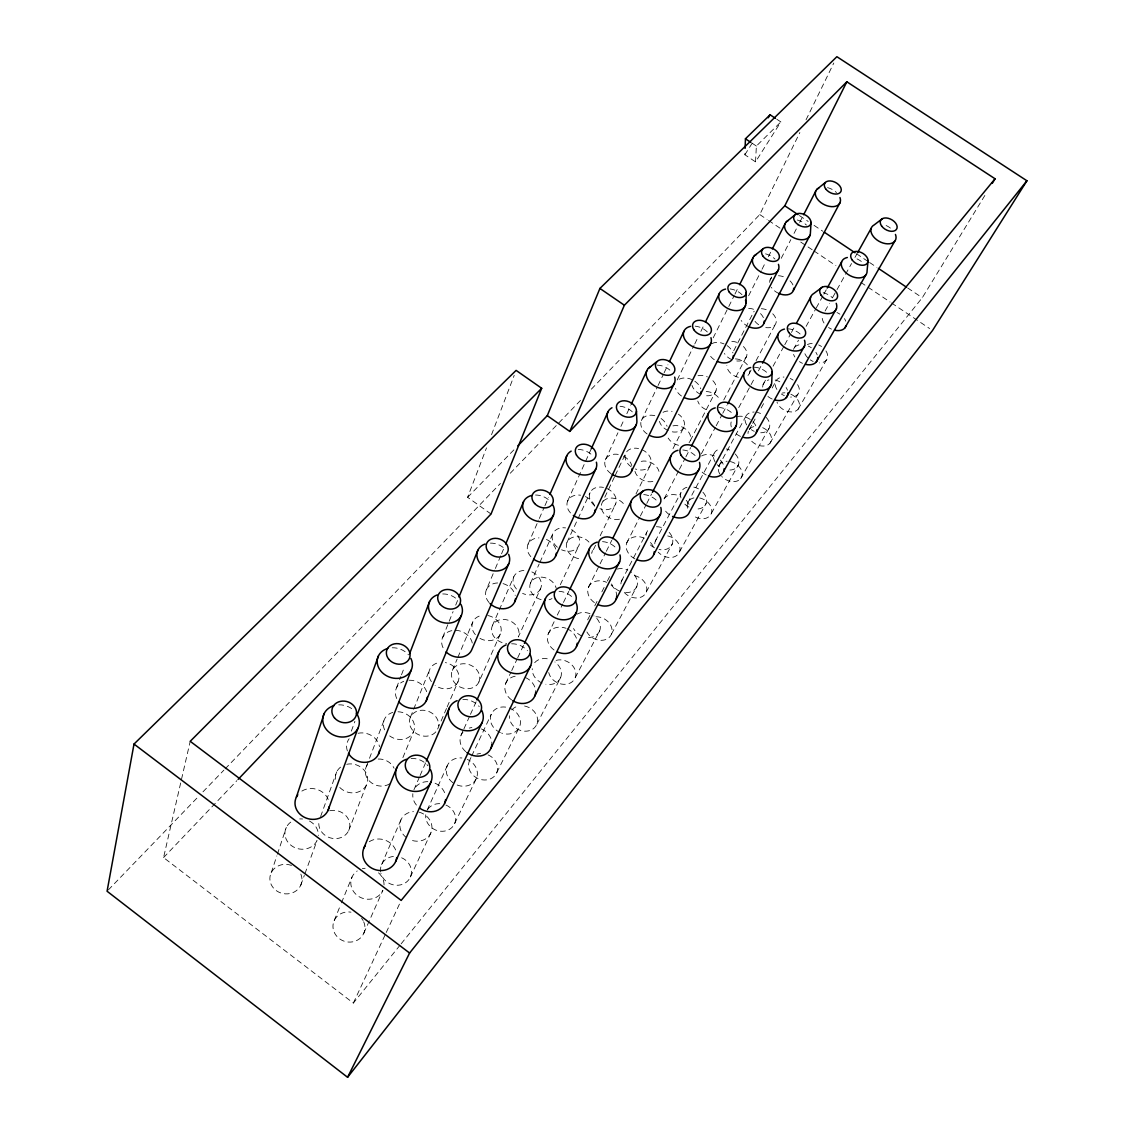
<?xml version="1.0" encoding="UTF-8"?>
<svg xmlns="http://www.w3.org/2000/svg" width="1134" height="1134" viewBox="0 0 1134 1134"><rect width="100%" height="100%" fill="white"/><g stroke="black" fill="none" stroke-linecap="round" stroke-linejoin="round"><path stroke-width="0.75" stroke-dasharray="5 3.75" d="M776.818 119.254L780.858 121.919L755.528 161.864L744.868 154.763L745.038 149.971M755.528 161.864L756.378 146.059L780.858 121.919M400.018 945.217L353.354 1003.066L163.565 857.587L190.214 741.31M271.224 872.726L276.809 855.943M277.362 854.256L286.307 827.395M320.61 816.579L336.699 771.885M351.37 731.118L354.899 721.295M300.694 885.37L304.323 875.42M304.918 873.761L317.01 840.606A16.783 15.082 12.9 0 1 291.31 845.567A16.783 15.082 12.9 0 1 291.665 821.484M491.036 514.014L467.619 497.302L486.514 447.859M491.546 434.662L514.212 375.34M366.353 766.471L384.454 719.268M396.517 687.785L400.883 676.403M401.507 674.773L404.625 666.636M348.691 830.584L366.551 784.756M410.409 717.255L412.989 710.876M413.641 709.274L429.772 669.329M442.657 637.436L453.09 611.595M455.698 605.145L457.654 600.297M334.176 920.61L340.781 904.464M341.447 902.848L352.022 877.036M402.896 757.611L413.499 731.841M452.367 670.407L457.144 659.081M457.824 657.465L472.835 621.886M489.108 602.593A15.394 12.417 23.1 0 1 486.429 589.666L494.679 570.104M495.374 568.474L500.874 555.447M501.554 553.817L504.304 547.311M437.639 729.049L446.484 708.495M447.165 706.921L458.051 681.619A15.422 12.928 21.6 0 0 445.378 662.568M381.605 864.562L400.926 819.854M419.41 777.116L413.839 789.987A16.769 14.728 23 0 1 430.906 781.936M420.104 775.5L425.675 762.629M492.354 625.741L498.577 611.51M499.272 609.936L513.815 576.738A14.657 11.709 24 0 1 524.56 570.416M528.047 544.221L538.622 520.095M539.33 518.493L544.249 507.224M544.958 505.622L548.487 497.571M363.787 933.296L382.881 890.289A16.797 15.337 19.8 0 1 357.423 895.576A16.797 15.337 19.8 0 1 357.238 870.955M478.917 681.945A14.473 12.105 22.7 0 0 463.14 663.744A14.473 12.105 22.7 0 0 454.791 682.994A14.473 12.105 22.7 0 0 478.917 681.945L500.392 633.878M447.264 765.677L426.639 811.349A15.281 13.509 24.4 0 1 440.842 803.722M461.028 735.229L463.196 730.409M463.934 728.808L469.731 715.951M470.454 714.349L476.266 701.507M530.514 583.117L539.16 563.995M539.883 562.407L552.839 533.731A14.317 11.17 24.8 0 1 565.554 527.891M567.652 501.001L591.324 448.653M531.86 571.905A14.657 11.709 24 0 1 540.663 588.518L518.266 637.024A14.132 11.553 23.9 0 0 507.89 620.1A14.132 11.553 23.9 0 0 491.561 629.101A14.132 11.553 23.9 0 0 506.643 643.432M410.423 876.951L430.92 832.781M566.972 542.392L590.077 492.709M605.372 459.837L617.945 432.791M620.908 426.427L623.87 420.062M626.833 413.697L630.532 405.745M353.354 1003.066L385.489 934.076M386.24 932.474L401.181 900.396M469.448 760.772L470.95 757.569M471.701 755.967L491.22 714.292M505.721 683.334L510.966 672.164M511.717 670.563L516.948 659.378M517.699 657.791L523.681 645.005M560.324 584.69L579.063 545.199M614.472 476.946L601.828 503.453A13.211 10.093 26 0 0 605.754 515.417A13.211 10.093 26 0 0 619.802 519.159M615.209 475.387L625.628 453.557A13.665 10.178 26 0 1 638.57 448.54M641.348 420.572L657.295 387.119M658.06 385.517L663.376 374.362M664.127 372.774L667.926 364.808M454.691 823.454L476.45 778.307A15.89 13.778 24.5 0 0 467.222 759.369M548.133 634.104L554.271 621.432M557.333 615.096L562.691 604.011M563.456 602.423L568.814 591.338M595.563 545.27L591.693 553.222A13.495 10.546 25.4 0 0 592.302 550.5M600.198 535.73L615.663 503.935M677.225 379.947L694.008 345.501M694.773 343.942L697.821 337.677M700.869 331.411L704.682 323.587M591.367 389.16L759.766 214.567L799.867 132.48M806.033 119.85L833.802 63.008M588.433 587.341L599.333 565.384M600.113 563.811L605.556 552.839M606.336 551.28L611.779 540.294M496.791 772.608L519.627 726.611M713.201 337.847L734.18 295.634M734.96 294.06L738.844 286.25M636.004 493.942L650.618 464.543M748.638 295.776L761.268 270.799M762.048 269.24L765.209 262.989M768.37 256.752L771.531 250.501M673.001 448.625L684.029 426.88A13.353 9.738 26.4 0 0 678.401 414.165M587.653 619.859L590.02 615.195M594.755 605.868L597.122 601.204M601.856 591.877L604.224 587.214M607.385 581.005L609.752 576.341M626.762 542.846L639.59 517.6M640.384 516.027L645.997 504.984M646.791 503.411L651.596 493.942M536.864 724.201L560.664 677.494A15.096 12.446 26.5 0 0 554.895 661.944M733.712 350.803L753.061 313.14A12.531 8.562 27.2 0 1 754.223 311.226M770.029 280.112L771.63 276.994M781.241 258.311L790.837 239.628M794.027 233.406L798.832 224.064M799.64 222.505L802.829 216.268M690.308 440.658L715.979 390.861M621.446 581.161L646.621 532.611M678.6 470.908L663.277 500.463A14.373 10.83 27.8 0 1 680.216 496.111M679.394 469.348L685.049 458.462M685.857 456.903L690.691 447.576M575.236 677.707L599.688 630.788A14.728 11.836 27.1 0 0 593.876 615.819M723.747 399.99L746.597 356.36M655.282 541.187L681.052 492.34M701.379 453.813L715.37 427.305M716.192 425.746L721.961 414.817M722.783 413.258L726.894 405.462M749.432 373.157L751.091 370.038M756.066 360.697L775.925 323.275M611.481 634.048L636.869 586.292A14.388 11.283 27.6 0 0 631.014 571.89M687.658 502.929L713.952 453.869M738.716 407.673L755.173 376.984M758.462 370.846L761.75 364.709M646.267 592.005L672.306 543.866M718.673 466.287L745.435 417.071M763.069 384.624L765.578 380.018M773.09 366.211L783.934 346.253M784.771 344.722L790.611 333.977M791.447 332.432L794.792 326.294M679.549 551.819L706.142 503.368M749.262 429.602L751.799 424.981M752.65 423.436L756.052 417.284M761.141 408.027L764.529 401.875M772.169 387.998L775.557 381.846M793.446 349.371L798.52 340.157M806.118 326.365L815.417 309.483M816.253 307.952L823.015 295.69M823.865 294.16L826.388 289.553M711.387 513.348L738.475 464.671M825.098 311.014L829.365 303.359M832.767 297.236L836.183 291.112M837.034 289.581L851.535 263.542M854.951 257.418L856.666 254.356M740.686 478.619L769.405 427.66M769.986 443.21L797.868 394.263M798.109 409.232L826.303 360.215M401.138 943.828L922.282 297.746L985.843 193.843M744.868 154.763L753.274 141.438M163.565 857.587L236.878 780.674M108.311 889.963L198.039 796.947M202.958 791.844L223.852 770.184M225.085 768.909L500.42 483.453M510.243 473.261L581.544 399.352M467.619 497.302L514.184 449.574M752.281 143.323L756.378 146.059M799.427 215.573L808.202 221.456M814.056 225.368L822.83 231.237M856.468 253.732L868.162 261.557M869.636 262.535L876.936 267.426M907.654 287.965L922.282 297.746M759.766 214.567L767.094 219.486M768.554 220.464L780.263 228.331M800.76 242.081L812.483 249.934M813.943 250.926L835.9 265.654M860.791 282.352L866.645 286.292M868.12 287.271L890.077 301.998M891.537 302.991L929.611 328.534M487.833 615.521A15.025 12.304 23 0 1 500.562 633.452A15.025 12.304 23 0 1 479.299 637.974M475.373 634.657A15.025 12.304 23 0 1 482.8 615.28M362.327 868.729A16.797 15.337 19.8 0 1 365.148 868.275M378.515 872.811A16.797 15.337 19.8 0 1 384.043 885.101M363.688 921.772A16.117 14.969 18.7 0 1 352.49 941.872A16.117 14.969 18.7 0 1 332.971 927.059A16.117 14.969 18.7 0 1 351.001 912.161M361.576 918.313A16.117 14.969 18.7 0 1 363.093 920.567M419.013 812.142A16.33 14.529 22.8 0 1 431.331 831.676A16.33 14.529 22.8 0 1 410.111 839.727M406.411 837.587A16.33 14.529 22.8 0 1 400.288 821.696A16.33 14.529 22.8 0 1 413.456 811.618M401.649 857.786A15.678 14.218 22.3 0 1 406.114 882.365A15.678 14.218 22.3 0 1 380.911 873.166M380.67 871.918A15.678 14.218 22.3 0 1 393.725 856.439M476.422 778.363A15.89 13.778 24.5 0 1 456.449 784.756M452.835 782.673A15.89 13.778 24.5 0 1 447.023 766.286A15.89 13.778 24.5 0 1 461.935 757.98M445.931 805.041A15.281 13.509 24.4 0 1 455.074 822.448A15.281 13.509 24.4 0 1 437.823 830.754A15.281 13.509 24.4 0 1 425.732 814.779M500.392 732.607A15.493 13.084 25.7 0 1 495.274 709.36A15.493 13.084 25.7 0 1 520.024 719.013A15.493 13.084 25.7 0 1 501.639 733.103M488.045 754.875A14.898 12.857 25.7 0 1 496.267 773.7A14.898 12.857 25.7 0 1 475.812 777.385A14.898 12.857 25.7 0 1 471.205 757.909M476.975 754.153A14.898 12.857 25.7 0 1 480.575 753.515M560.65 677.551A15.096 12.446 26.5 0 1 545.879 684.241M542.123 683.079A15.096 12.446 26.5 0 1 532.229 668.649M534.681 662.695A15.096 12.446 26.5 0 1 550.274 659.52M524.546 706.014A14.544 12.247 26.6 0 1 537.573 721.153A14.544 12.247 26.6 0 1 522.434 730.92A14.544 12.247 26.6 0 1 509.435 715.752M511.859 709.898A14.544 12.247 26.6 0 1 517.388 706.34M599.673 630.83A14.728 11.836 27.1 0 1 585.47 637.138M581.813 635.976A14.728 11.836 27.1 0 1 573.52 628.548M576.724 614.316A14.728 11.836 27.1 0 1 590.559 613.933M556.099 660.399A14.203 11.666 27.2 0 1 574.966 669.499A14.203 11.666 27.2 0 1 566.064 684.241A14.203 11.666 27.2 0 1 548.743 672.575M636.854 586.335A14.388 11.283 27.6 0 1 623.161 592.274M619.603 591.14A14.388 11.283 27.6 0 1 611.467 583.939M617.307 569.055A14.388 11.283 27.6 0 1 627.768 570.048M595.945 616.783A13.877 11.142 27.7 0 1 611.495 627.159A13.877 11.142 27.7 0 1 603.77 640.1A13.877 11.142 27.7 0 1 586.888 631.964M571.394 529.762A14.317 11.17 24.8 0 1 578.836 545.695A14.317 11.17 24.8 0 1 561.585 549.806M557.361 547.212A14.317 11.17 24.8 0 1 552.825 533.76M540.663 588.518A14.657 11.709 24 0 1 522.59 593.422M516.466 589.014A14.657 11.709 24 0 1 513.801 576.767M458.023 681.69A15.422 12.928 21.6 0 1 435.073 685.319M431.402 681.647A15.422 12.928 21.6 0 1 437.696 662.837M398.006 711.755A15.833 13.594 19.7 0 1 413.896 730.82A15.833 13.594 19.7 0 1 389.671 735.923M384.624 729.871A15.833 13.594 19.7 0 1 392.761 712.407M346.721 764.288A16.287 14.317 17 0 1 366.296 773.402A16.287 14.317 17 0 1 359.875 791.334A16.287 14.317 17 0 1 338.811 786.386M335.593 779.242A16.287 14.317 17 0 1 341.773 766.286M299.674 818.946A16.783 15.082 12.9 0 1 302.565 818.989M309.483 821.044A16.783 15.082 12.9 0 1 318.3 835.531M606.917 488.513A13.977 10.66 25.4 0 1 615.819 503.553A13.977 10.66 25.4 0 1 599.914 508.684M594.641 505.707A13.977 10.66 25.4 0 1 590.247 492.326A13.977 10.66 25.4 0 1 603.486 487.407M669.159 532.342A14.047 10.759 27.9 0 1 671.697 545.171A14.047 10.759 27.9 0 1 659.095 549.508M654.516 547.85A14.047 10.759 27.9 0 1 649.697 544.192M646.054 535.404A14.047 10.759 27.9 0 1 650.264 528.331M656.359 526.729A14.047 10.759 27.9 0 1 663.262 528.189M641.915 449.645A13.665 10.178 26 0 1 650.76 464.175A13.665 10.178 26 0 1 635.394 468.994M631.17 466.797A13.665 10.178 26 0 1 625.614 453.586M702.924 492.255A13.736 10.277 28.2 0 1 696.786 509.038M688.933 507.068A13.736 10.277 28.2 0 1 684.199 503.51M680.91 497.925A13.736 10.277 28.2 0 1 687.275 487.152M693.795 487.124A13.736 10.277 28.2 0 1 699.267 489.321M684.015 426.923A13.353 9.738 26.4 0 1 671.512 431.7M668.224 430.622A13.353 9.738 26.4 0 1 659.421 421.38M663.036 412.322A13.353 9.738 26.4 0 1 672.108 411.387M735.201 453.954A13.438 9.823 28.4 0 1 729.46 470.057M719.778 466.882A13.438 9.823 28.4 0 1 717.156 464.642M715.143 462.034A13.438 9.823 28.4 0 1 719.934 448.922M726.27 448.951A13.438 9.823 28.4 0 1 729.545 450.028M712.889 380.684A13.069 9.313 26.7 0 1 715.441 391.981A13.069 9.313 26.7 0 1 703.888 395.412M700.67 394.334A13.069 9.313 26.7 0 1 691.995 385.376M697.991 375.723A13.069 9.313 26.7 0 1 707.389 376.899M766.088 417.312A13.14 9.398 28.6 0 1 760.716 432.777M754.266 431.331A13.14 9.398 28.6 0 1 751.261 429.644M746.696 424.938A13.14 9.398 28.6 0 1 754.153 412.039M757.342 412.422A13.14 9.398 28.6 0 1 760.531 413.485M797.627 384.639A12.871 9.001 28.7 0 1 790.625 397.084M784.345 395.653A12.871 9.001 28.7 0 1 781.397 394.008M776.889 389.43A12.871 9.001 28.7 0 1 783.977 377.041M790.214 378.487A12.871 9.001 28.7 0 1 793.134 380.117M743.45 346.522A12.8 8.93 27 0 1 746.073 357.423A12.8 8.93 27 0 1 734.889 360.655M731.742 359.606A12.8 8.93 27 0 1 724.385 353.468M731.813 341.377A12.8 8.93 27 0 1 738.05 342.837M825.949 350.93A12.602 8.633 28.8 0 1 819.287 362.894M813.149 361.448A12.602 8.633 28.8 0 1 810.271 359.847M807.762 357.791A12.602 8.633 28.8 0 1 804.573 352.887M807.38 344.651A12.602 8.633 28.8 0 1 812.582 343.503M818.663 344.949A12.602 8.633 28.8 0 1 821.526 346.536M772.75 313.778A12.531 8.562 27.2 0 1 775.443 324.31A12.531 8.562 27.2 0 1 764.599 327.357M758.66 324.721A12.531 8.562 27.2 0 1 754.294 320.341M761.353 308.717A12.531 8.562 27.2 0 1 767.449 310.177M790.837 394.178A12.219 8.59 28.9 0 1 799.498 405.816A12.219 8.59 28.9 0 1 789.221 411.77A12.219 8.59 28.9 0 1 777.017 402.187M782.191 393.087A12.219 8.59 28.9 0 1 784.926 392.818M762.714 427.674A12.46 8.959 28.8 0 1 769.958 443.252A12.46 8.959 28.8 0 1 751.502 441.041M748.015 433.514A12.46 8.959 28.8 0 1 748.412 431.147M749.574 429.12A12.46 8.959 28.8 0 1 756.661 426.313M730.324 461.566A12.715 9.341 28.7 0 1 741.352 477.669A12.715 9.341 28.7 0 1 721.72 476.521M719.821 474.04A12.715 9.341 28.7 0 1 727.22 461.212M699.692 497.954A12.998 9.738 28.5 0 1 711.358 513.404A12.998 9.738 28.5 0 1 693.186 515.715M687.544 508.23A12.998 9.738 28.5 0 1 696.503 497.613M667.728 535.928A13.268 10.178 28.3 0 1 678.954 553.08A13.268 10.178 28.3 0 1 658.216 552.159M654.757 543.838A13.268 10.178 28.3 0 1 658.712 537.133M634.331 575.59A13.565 10.645 28 0 1 645.643 593.323A13.565 10.645 28 0 1 624.324 592.529M620.879 583.925A13.565 10.645 28 0 1 625.032 576.923M749.815 370.917A12.148 8.533 27.3 0 1 746.484 376.531M738.347 377.324A12.148 8.533 27.3 0 1 726.851 365.602M735.399 358.883A12.148 8.533 27.3 0 1 748.27 366.055M705.986 409.587A12.389 8.888 27.1 0 1 697.75 401.053M706.241 391.542A12.389 8.888 27.1 0 1 719.367 398.87M678.486 445.279A12.658 9.256 26.8 0 1 668.153 438.093M672.958 425.874A12.658 9.256 26.8 0 1 687.402 430.651A12.658 9.256 26.8 0 1 689.047 442.728M652.872 481.44A12.928 9.667 26.4 0 1 634.969 471.375M641.206 461.368A12.928 9.667 26.4 0 1 659.01 471.375M603.231 501.228A13.211 10.093 26 0 1 625.103 505.892M578.623 558.665A13.495 10.546 25.4 0 1 567.567 541.23A13.495 10.546 25.4 0 1 588.971 542.095M552.003 598.525A13.806 11.028 24.7 0 1 549.097 599.773M541.131 599.659A13.806 11.028 24.7 0 1 529.791 586.335A13.806 11.028 24.7 0 1 542.038 577.163A13.806 11.028 24.7 0 1 556.241 588.348M435.839 731.869A14.841 12.701 21.2 0 1 411.954 729.389A14.841 12.701 21.2 0 1 420.388 710.352A14.841 12.701 21.2 0 1 438.504 725.859M389.657 783.821A15.224 13.339 19 0 1 369.797 781.468A15.224 13.339 19 0 1 368.281 763.551M378.175 759.043A15.224 13.339 19 0 1 394.079 768.214M329.71 810.753A15.649 14.005 15.9 0 1 349.669 823.1A15.649 14.005 15.9 0 1 334.459 838.593A15.649 14.005 15.9 0 1 318.938 821.725M300.836 874.101A16.103 14.728 11 0 1 287.795 893.847A16.103 14.728 11 0 1 270.034 876.483A16.103 14.728 11 0 1 292.303 865.766M831.505 329.115A12.857 8.647 28.7 0 1 828.557 327.485M824.007 322.992A12.857 8.647 28.7 0 1 822.533 315.606M836.963 312.559A12.857 8.647 28.7 0 1 839.883 314.175M844.419 318.626A12.857 8.647 28.7 0 1 845.709 321.163M886.122 225.538A13.551 8.647 28.5 0 1 891.905 229.38M778.746 293.408A12.786 8.576 27.2 0 1 771.333 287.356M769.66 282.38A12.786 8.576 27.2 0 1 773.09 276.781M778.434 275.732A12.786 8.576 27.2 0 1 784.629 277.235M790.044 280.892A12.786 8.576 27.2 0 1 793.247 285.725M827.522 187.62A13.466 8.576 27.1 0 1 836.509 192.567M802.489 363.319A13.14 9.029 28.6 0 1 799.484 361.647M794.863 357.012A13.14 9.029 28.6 0 1 793.573 354.375M794.622 347.33A13.14 9.029 28.6 0 1 801.979 344.594M808.315 346.097A13.14 9.029 28.6 0 1 811.306 347.755M815.899 352.334A13.14 9.029 28.6 0 1 817.203 354.956M857.035 258.921A13.849 9.044 28.4 0 1 862.946 262.875M748.724 326.677A13.055 8.944 27 0 1 741.182 320.454M748.638 308.335A13.055 8.944 27 0 1 755.003 309.851M760.517 313.608A13.055 8.944 27 0 1 763.735 318.597M797.245 219.996A13.778 8.973 26.9 0 1 806.43 225.056M772.183 399.04A13.424 9.426 28.5 0 1 766.456 395.114M762.672 387.133A13.424 9.426 28.5 0 1 768.88 379.904M775.16 380.018A13.424 9.426 28.5 0 1 781.468 382.81M786.131 387.53A13.424 9.426 28.5 0 1 787.435 390.238M823.171 292.685A14.175 9.483 28.3 0 1 832.625 297.916M714.307 359.719A13.353 9.355 26.7 0 1 709.7 355.013M711.868 343.602A13.353 9.355 26.7 0 1 724.059 343.914M727.092 345.601A13.353 9.355 26.7 0 1 732.933 352.929M765.578 253.86A14.09 9.398 26.6 0 1 774.961 259.048M740.488 436.392A13.721 9.866 28.3 0 1 734.648 432.366M731.302 426.894A13.721 9.866 28.3 0 1 731.317 421.479M737.369 416.532A13.721 9.866 28.3 0 1 750.269 419.452M752.948 421.706A13.721 9.866 28.3 0 1 756.321 427.121M787.691 328.803A14.515 9.937 28.1 0 1 800.859 334.643M681.463 395.993A13.651 9.781 26.4 0 1 675.552 388.367M679.181 379.266A13.651 9.781 26.4 0 1 691.74 379.507M694.83 381.237A13.651 9.781 26.4 0 1 700.741 388.792M730.027 288.929A14.43 9.852 26.3 0 1 741.99 294.67M706.213 474.962A14.047 10.334 28.1 0 1 701.365 471.347M701.606 455.967A14.047 10.334 28.1 0 1 714.463 456.01M720.373 460.106A14.047 10.334 28.1 0 1 723.761 465.72M754.039 367.189A14.87 10.433 27.9 0 1 767.548 373.171M647.089 433.953A13.962 10.234 26 0 1 641.943 419.41A13.962 10.234 26 0 1 657.918 416.731M661.079 418.503A13.962 10.234 26 0 1 667.061 426.313M695.156 326.138A14.785 10.334 26 0 1 707.403 332.021M669.287 514.609A14.373 10.83 27.8 0 1 664.382 509.364M686.24 500.335A14.373 10.83 27.8 0 1 689.656 506.147M718.715 407.517A15.238 10.971 27.7 0 1 732.564 413.627M611.084 473.714A14.288 10.73 25.5 0 1 605.358 459.865A14.288 10.73 25.5 0 1 619.008 454.564M623.629 456.251A14.288 10.73 25.5 0 1 631.794 465.606M657.323 365.134A15.153 10.858 25.5 0 1 671.101 371.229M369.287 841.711A17.251 15.578 20.4 0 1 396.645 853.477M411.103 758.462A18.513 16.174 21.4 0 1 428 765.776M301.871 791.093A17.223 15.309 13.9 0 1 328.846 801.483M338.712 704.852A18.47 15.89 16 0 1 354.488 710.99M416.405 805.055A16.769 14.728 23 0 1 412.833 793.715M435.073 783.197A16.769 14.728 23 0 1 445.449 795.629M462.842 699.437A17.946 15.238 23.5 0 1 479.214 706.553M347.373 750.949A16.712 14.515 17.6 0 1 349.159 738.744M358.075 733.273A16.712 14.515 17.6 0 1 379.479 746.696M392.236 647.769A17.889 14.997 18.8 0 1 408.538 654.842M465.705 751.615A16.301 13.948 24.6 0 1 462.97 732.139M469.292 728.085A16.301 13.948 24.6 0 1 471.9 727.532M481.411 728.935A16.301 13.948 24.6 0 1 491.83 744.641M511.604 643.8A17.435 14.373 24.8 0 1 527.494 650.732M396.744 698.544A16.245 13.764 20 0 1 403.747 681.307M408.977 680.244A16.245 13.764 20 0 1 427.149 693.583M442.714 593.947A17.35 14.175 20.8 0 1 457.555 599.787M511.576 699.891A15.876 13.225 25.7 0 1 505.041 685.588A15.876 13.225 25.7 0 1 516.112 676.077M525.326 677.494A15.876 13.225 25.7 0 1 535.631 692.605M559.048 591.296A16.939 13.58 25.7 0 1 573.081 598.015M443.04 647.727A15.805 13.069 21.8 0 1 452.551 630.518A15.805 13.069 21.8 0 1 472.339 643.233M490.398 543.101A16.854 13.395 22.3 0 1 505.764 549.82M554.044 649.995A15.465 12.559 26.5 0 1 548.587 633.169A15.465 12.559 26.5 0 1 565.767 628.193M567 628.69A15.465 12.559 26.5 0 1 576.908 639.803M602.537 541.627A16.471 12.843 26.4 0 1 616.201 548.161M486.429 589.666A15.394 12.417 23.1 0 1 497.854 582.933M503.028 583.599A15.394 12.417 23.1 0 1 515.233 595.449M535.503 495.019A16.386 12.687 23.4 0 1 550.444 501.554M594.386 602.608A15.082 11.935 27.1 0 1 589.113 585.98A15.082 11.935 27.1 0 1 606.619 582.309M611.056 585.016A15.082 11.935 27.1 0 1 616.698 596.314M643.743 494.58A16.046 12.176 26.9 0 1 657.04 500.944M530.825 556.652A15.011 11.808 24.1 0 1 528.033 544.249A15.011 11.808 24.1 0 1 538.99 537.885M546.46 539.444A15.011 11.808 24.1 0 1 556.014 550.018M578.241 449.447A15.961 12.035 24.3 0 1 592.784 455.84M634.955 558.878A14.714 11.368 27.5 0 1 626.932 542.435A14.714 11.368 27.5 0 1 644.31 538.168M650.462 542.52A14.714 11.368 27.5 0 1 653.893 548.53M682.81 449.957A15.635 11.553 27.3 0 1 695.766 456.166M570.53 512.951A14.643 11.255 24.9 0 1 568.063 500.151A14.643 11.255 24.9 0 1 580.58 495.189M585.399 496.564A14.643 11.255 24.9 0 1 594.811 506.799M620.057 406.27A15.536 11.425 25 0 1 632.942 412.45"/><path stroke-width="1.5" d="M736.958 412.422L736.746 422.727A15.238 10.971 27.7 0 1 724.768 431.501A15.238 10.971 27.7 0 1 708.736 420.416A15.238 10.971 27.7 0 1 715.228 407.871M745.988 302.948L746.229 292.444M745.095 148.37L745.449 138.787L770.099 114.803L775.486 118.361M772.155 371.626L771.744 381.931A14.87 10.433 27.9 0 1 760.262 390.238A14.87 10.433 27.9 0 1 744.57 379.493A14.87 10.433 27.9 0 1 750.68 367.515M811.051 222.335L810.427 232.768A13.778 8.973 26.9 0 1 792.779 237.261A13.778 8.973 26.9 0 1 788.201 220.506M868.063 260.466L867.099 270.728A13.849 9.044 28.4 0 1 856.964 277.83A13.849 9.044 28.4 0 1 842.222 267.964A13.849 9.044 28.4 0 1 847.325 257.489M238.112 779.384L491.036 514.014L541.698 388.282L516.112 370.393L134.01 744.06L107.078 891.239L347.585 1077.3L932.531 330.49L1026.922 180.774L836.878 56.7L599.914 288.433L547.283 415.668L517.869 445.804M296.399 797.074L324.196 713.527M357.253 714.76L378.444 655.891M327.924 810.654L358.004 728.156M409.615 653.623L429.588 601.544M378.472 754.167L411.217 670.109M458.958 597.065L477.868 550.245M363.971 847.878L396.9 767.505M426.299 700.699L461.382 615.393M505.679 544.051L523.539 501.71M508.769 563.74L471.631 650.037A15.805 13.069 21.8 0 1 446.101 651.908M426.37 761.013L449.333 707.899M547.283 415.668L569.75 431.43L624.38 305.23L846.843 81.79L995.057 178.789L992.293 183.297M549.891 494.353L566.802 455.755M395.653 861.514L430.877 782.191M514.666 601.956L553.576 514.864M476.989 699.891L498.747 651.724M591.324 448.653L607.838 412.152M555.547 556.255L596.016 468.583M444.627 803.283L482.276 722.174M631.269 404.158L646.805 370.747M524.432 643.417L545.383 598.695M594.457 512.766L636.273 424.683M669.443 361.618L683.873 331.355M490.951 748.185L530.712 665.63M569.58 589.751L589.482 548.572M631.525 471.333L674.517 382.98M705.447 322.028L719.183 293.848M612.558 538.735L631.241 501.1M534.837 695.978L576.426 612.247M739.623 284.677L752.834 258.098M710.89 343.304L666.891 431.813A13.962 10.234 26 0 1 650.278 435.739M347.585 1077.3L409.601 953.028L1026.922 180.774M569.75 431.43L784.799 205.793L846.843 81.79M772.311 248.941L784.941 223.965M700.642 394.093L745.52 305.542M652.404 492.369L670.832 456.081M576.483 646.465L619.646 561.769M803.637 214.723L815.63 191.363M732.918 358.018L778.548 269.523M691.499 446.016L708.424 413.343M616.046 599.404L660.583 513.971M763.792 323.516L810.059 235.163M727.716 403.902L744.173 372.703M793.361 290.474L840.181 202.32M653.694 554.639L699.394 468.654M762.572 363.163L778.207 334.006M736.25 425.619L689.543 512.001A14.373 10.83 27.8 0 1 672.561 516.452M796.465 323.233L810.64 297.136M723.719 471.347L771.304 384.695M827.239 288.022L841.598 261.94M756.364 432.536L804.658 345.742M857.517 252.825L871.167 228.331M786.33 397.595L836.467 308.604M816.225 362.029L865.653 275.236M844.844 327.967L894.712 241.301M768.228 117.766L770.099 114.803M995.057 178.789L401.181 900.396L190.214 741.31L541.698 388.282M816.806 189.463L825.325 182.503M786.188 221.98L794.721 215.063M754.138 256.015L762.672 249.14M648.364 368.352L656.87 361.675M882.408 218.635L874.158 224.929A13.551 8.647 28.5 0 0 873.506 236.694A13.551 8.647 28.5 0 0 889.368 243.782A13.551 8.647 28.5 0 0 895.449 234.426M822.178 287.242L813.929 293.394A14.175 9.483 28.3 0 0 812.88 306.137A14.175 9.483 28.3 0 0 829.507 313.523A14.175 9.483 28.3 0 0 836.24 303.317M643.517 490.795L635.451 496.309A16.046 12.176 26.9 0 0 633.041 512.143A16.046 12.176 26.9 0 0 651.937 520.435A16.046 12.176 26.9 0 0 660.796 507.437M745.449 138.787L750.906 142.416M784.799 205.793L797.953 214.595M824.29 232.215L855.008 252.754M878.411 268.404L906.194 286.987M599.914 288.433L624.38 305.23M134.01 744.06L409.601 953.028M636.457 411.217L636.911 421.735A15.536 11.425 25 0 1 615.79 428.099A15.536 11.425 25 0 1 611.977 407.744M845.95 325.997A12.857 8.647 28.7 0 1 834.638 330.178M793.715 288.192A12.786 8.576 27.2 0 1 778.746 293.408M839.954 197.529A13.466 8.576 27.1 0 1 833.575 206.615A13.466 8.576 27.1 0 1 817.784 199.57A13.466 8.576 27.1 0 1 818.748 188.06M817.713 357.55A13.14 9.029 28.6 0 1 805.693 364.397M764.188 321.149A13.055 8.944 27 0 1 748.724 326.677M787.917 392.945A13.424 9.426 28.5 0 1 775.472 400.146M733.358 355.566A13.353 9.355 26.7 0 1 717.354 361.42M778.448 264.35A14.09 9.398 26.6 0 1 771.404 274.286A14.09 9.398 26.6 0 1 754.847 266.915A14.09 9.398 26.6 0 1 756.236 254.47M756.775 429.928A13.721 9.866 28.3 0 1 743.861 437.511M804.502 340.228A14.515 9.937 28.1 0 1 796.337 351.016A14.515 9.937 28.1 0 1 779.171 341.49A14.515 9.937 28.1 0 1 784.444 329.087M701.138 391.542A13.651 9.781 26.4 0 1 684.582 397.736M745.506 300.156A14.43 9.852 26.3 0 1 736.987 310.631A14.43 9.852 26.3 0 1 719.948 301.162A14.43 9.852 26.3 0 1 725.576 289.085M724.201 468.626A14.047 10.334 28.1 0 1 708.452 475.954M710.961 337.705A14.785 10.334 26 0 1 702.003 348.691A14.785 10.334 26 0 1 684.553 338.967A14.785 10.334 26 0 1 690.563 326.351M632.12 468.569A14.288 10.73 25.5 0 1 612.119 474.395M674.687 377.126A15.153 10.858 25.5 0 1 666.409 388.551A15.153 10.858 25.5 0 1 648.577 380.67A15.153 10.858 25.5 0 1 650.746 366.551M396.73 857.587A17.251 15.578 20.4 0 1 374.149 869.296A17.251 15.578 20.4 0 1 365.332 845.51M430.481 769.617A18.513 16.174 21.4 0 1 421.238 790.582A18.513 16.174 21.4 0 1 397.169 780.178A18.513 16.174 21.4 0 1 406.553 759.27M329.087 806.827A17.223 15.309 13.9 0 1 306.137 818.082A17.223 15.309 13.9 0 1 297.803 794.778M356.43 713.314A18.47 15.89 16 0 1 349.995 735.555A18.47 15.89 16 0 1 324.579 726.766A18.47 15.89 16 0 1 334.105 705.589M445.591 799.555A16.769 14.728 23 0 1 435.966 810.952A16.769 14.728 23 0 1 419.537 808.032M481.666 710.224A17.946 15.238 23.5 0 1 473.601 729.899A17.946 15.238 23.5 0 1 450.269 720.785A17.946 15.238 23.5 0 1 457.115 700.642M379.536 750.524A16.712 14.515 17.6 0 1 366.126 762.275A16.712 14.515 17.6 0 1 348.492 753.387M410.905 658.457A17.889 14.997 18.8 0 1 401.833 677.707A17.889 14.997 18.8 0 1 378.628 667.628A17.889 14.997 18.8 0 1 387.842 648.435M491.83 744.641A16.301 13.948 24.6 0 1 482.715 755.428A16.301 13.948 24.6 0 1 466.811 752.494M529.918 654.247A17.435 14.373 24.8 0 1 522.49 672.887A17.435 14.373 24.8 0 1 499.881 664A17.435 14.373 24.8 0 1 506.118 644.892M427.263 697.24A16.245 13.764 20 0 1 415.88 708.169A16.245 13.764 20 0 1 398.913 701.889M460.886 604.294A17.35 14.175 20.8 0 1 452.934 622.41A17.35 14.175 20.8 0 1 430.41 613.537A17.35 14.175 20.8 0 1 437.171 594.953M535.631 692.605A15.876 13.225 25.7 0 1 512.724 700.67M575.477 601.389A16.939 13.58 25.7 0 1 568.205 619.207A16.939 13.58 25.7 0 1 546.234 609.61A16.939 13.58 25.7 0 1 553.619 591.849M508.642 554.313A16.854 13.395 22.3 0 1 499.881 570.558A16.854 13.395 22.3 0 1 478.647 561.287A16.854 13.395 22.3 0 1 485.068 544.022M577.206 643.233A15.465 12.559 26.5 0 1 557.574 652.007M619.986 554.923A16.471 12.843 26.4 0 1 609.298 568.8A16.471 12.843 26.4 0 1 589.907 557.843A16.471 12.843 26.4 0 1 597.32 542.109M515.46 598.795A15.394 12.417 23.1 0 1 505.778 608.504A15.394 12.417 23.1 0 1 490.001 603.529M552.74 504.743A16.386 12.687 23.4 0 1 545.539 521.215A16.386 12.687 23.4 0 1 524.277 511.902A16.386 12.687 23.4 0 1 531.591 495.487M616.698 596.314A15.082 11.935 27.1 0 1 597.831 604.55M556.27 553.236A15.011 11.808 24.1 0 1 548.218 562.209A15.011 11.808 24.1 0 1 533.689 559.204M596.399 462.204A15.961 12.035 24.3 0 1 587.143 474.82A15.961 12.035 24.3 0 1 568.332 466.556A15.961 12.035 24.3 0 1 571.167 451.119M654.275 551.677A14.714 11.368 27.5 0 1 637.308 559.898M699.494 462.403A15.635 11.553 27.3 0 1 689.94 474.905A15.635 11.553 27.3 0 1 671.498 464.557A15.635 11.553 27.3 0 1 677.948 450.311M595.123 509.875A14.643 11.255 24.9 0 1 587.44 518.422A14.643 11.255 24.9 0 1 573.322 515.417M825.595 188.754A9.072 5.741 27.1 0 0 840.294 192.454A9.072 5.741 27.1 0 0 832.498 181.284A9.072 5.741 27.1 0 0 825.595 188.754M881.586 225.978A9.129 5.798 28.5 0 0 896.257 229.635A9.129 5.798 28.5 0 0 888.234 218.281A9.129 5.798 28.5 0 0 881.586 225.978M794.906 221.541A9.285 6.01 26.9 0 0 809.988 225.269A9.285 6.01 26.9 0 0 802.121 213.731A9.285 6.01 26.9 0 0 794.906 221.541M852.045 259.799A9.327 6.067 28.4 0 0 867.099 263.485A9.327 6.067 28.4 0 0 858.991 251.734A9.327 6.067 28.4 0 0 852.045 259.799M762.771 255.873A9.497 6.294 26.6 0 0 778.264 259.643A9.497 6.294 26.6 0 0 770.326 247.694A9.497 6.294 26.6 0 0 762.771 255.873M821.087 295.209A9.554 6.35 28.2 0 0 836.566 298.922A9.554 6.35 28.2 0 0 828.373 286.76A9.554 6.35 28.2 0 0 821.087 295.209M729.091 291.863A9.724 6.606 26.3 0 0 745.01 295.648A9.724 6.606 26.3 0 0 737.015 283.273A9.724 6.606 26.3 0 0 729.091 291.863M788.654 332.333A9.781 6.662 28.1 0 0 804.545 336.075A9.781 6.662 28.1 0 0 796.281 323.474A9.781 6.662 28.1 0 0 788.654 332.333M693.753 329.625A9.965 6.932 26 0 0 710.125 333.439A9.965 6.932 26 0 0 702.074 320.61A9.965 6.932 26 0 0 693.753 329.625M754.592 371.3A10.022 7.002 27.9 0 0 770.95 375.056A10.022 7.002 27.9 0 0 762.615 362.001A10.022 7.002 27.9 0 0 754.592 371.3M656.629 369.301A10.206 7.286 25.5 0 0 673.483 373.129A10.206 7.286 25.5 0 0 665.375 359.832A10.206 7.286 25.5 0 0 656.629 369.301M718.814 412.252A10.277 7.357 27.6 0 0 735.654 416.022A10.277 7.357 27.6 0 0 727.248 402.471A10.277 7.357 27.6 0 0 718.814 412.252M334.459 717.836A12.46 10.688 16.1 0 0 355.637 716.801A12.46 10.688 16.1 0 0 342.511 701.096A12.46 10.688 16.1 0 0 334.459 717.836M408.027 772.424A12.488 10.872 21.5 0 0 429.049 771.177A12.488 10.872 21.5 0 0 415.597 755.173A12.488 10.872 21.5 0 0 408.027 772.424M388.976 659.464A12.077 10.078 18.9 0 0 409.303 658.684A12.077 10.078 18.9 0 0 396.404 643.63A12.077 10.078 18.9 0 0 388.976 659.464M459.015 709.544A12.12 10.234 23.5 0 0 479.441 713.329A12.12 10.234 23.5 0 0 470.752 695.936A12.12 10.234 23.5 0 0 459.015 709.544M440.332 604.465A11.709 9.526 20.9 0 0 459.88 603.926A11.709 9.526 20.9 0 0 447.207 589.467A11.709 9.526 20.9 0 0 440.332 604.465M508.627 652.787A11.765 9.653 24.8 0 0 528.345 656.572A11.765 9.653 24.8 0 0 519.684 639.959A11.765 9.653 24.8 0 0 508.627 652.787M488.797 552.556A11.368 9.001 22.3 0 0 507.621 552.23A11.368 9.001 22.3 0 0 495.161 538.324A11.368 9.001 22.3 0 0 488.797 552.556M555.419 599.234A11.425 9.115 25.7 0 0 574.499 603.033A11.425 9.115 25.7 0 0 565.866 587.114A11.425 9.115 25.7 0 0 555.419 599.234M534.61 503.51A11.056 8.519 23.4 0 0 552.754 503.354A11.056 8.519 23.4 0 0 540.493 489.973A11.056 8.519 23.4 0 0 534.61 503.51M599.645 548.629A11.113 8.633 26.4 0 0 618.101 552.428A11.113 8.633 26.4 0 0 609.511 537.162A11.113 8.633 26.4 0 0 599.645 548.629M576.426 454.989A10.759 8.08 24.3 0 0 594.344 458.859A10.759 8.08 24.3 0 0 586.136 444.485A10.759 8.08 24.3 0 0 576.426 454.989M641.49 500.732A10.816 8.165 26.9 0 0 659.378 504.531A10.816 8.165 26.9 0 0 650.845 489.874A10.816 8.165 26.9 0 0 641.49 500.732M617.562 411.032A10.475 7.669 25 0 0 634.941 414.888A10.475 7.669 25 0 0 626.776 401.067A10.475 7.669 25 0 0 617.562 411.032M681.165 455.344A10.532 7.754 27.3 0 0 698.501 459.128A10.532 7.754 27.3 0 0 690.039 445.038A10.532 7.754 27.3 0 0 681.165 455.344"/></g></svg>
